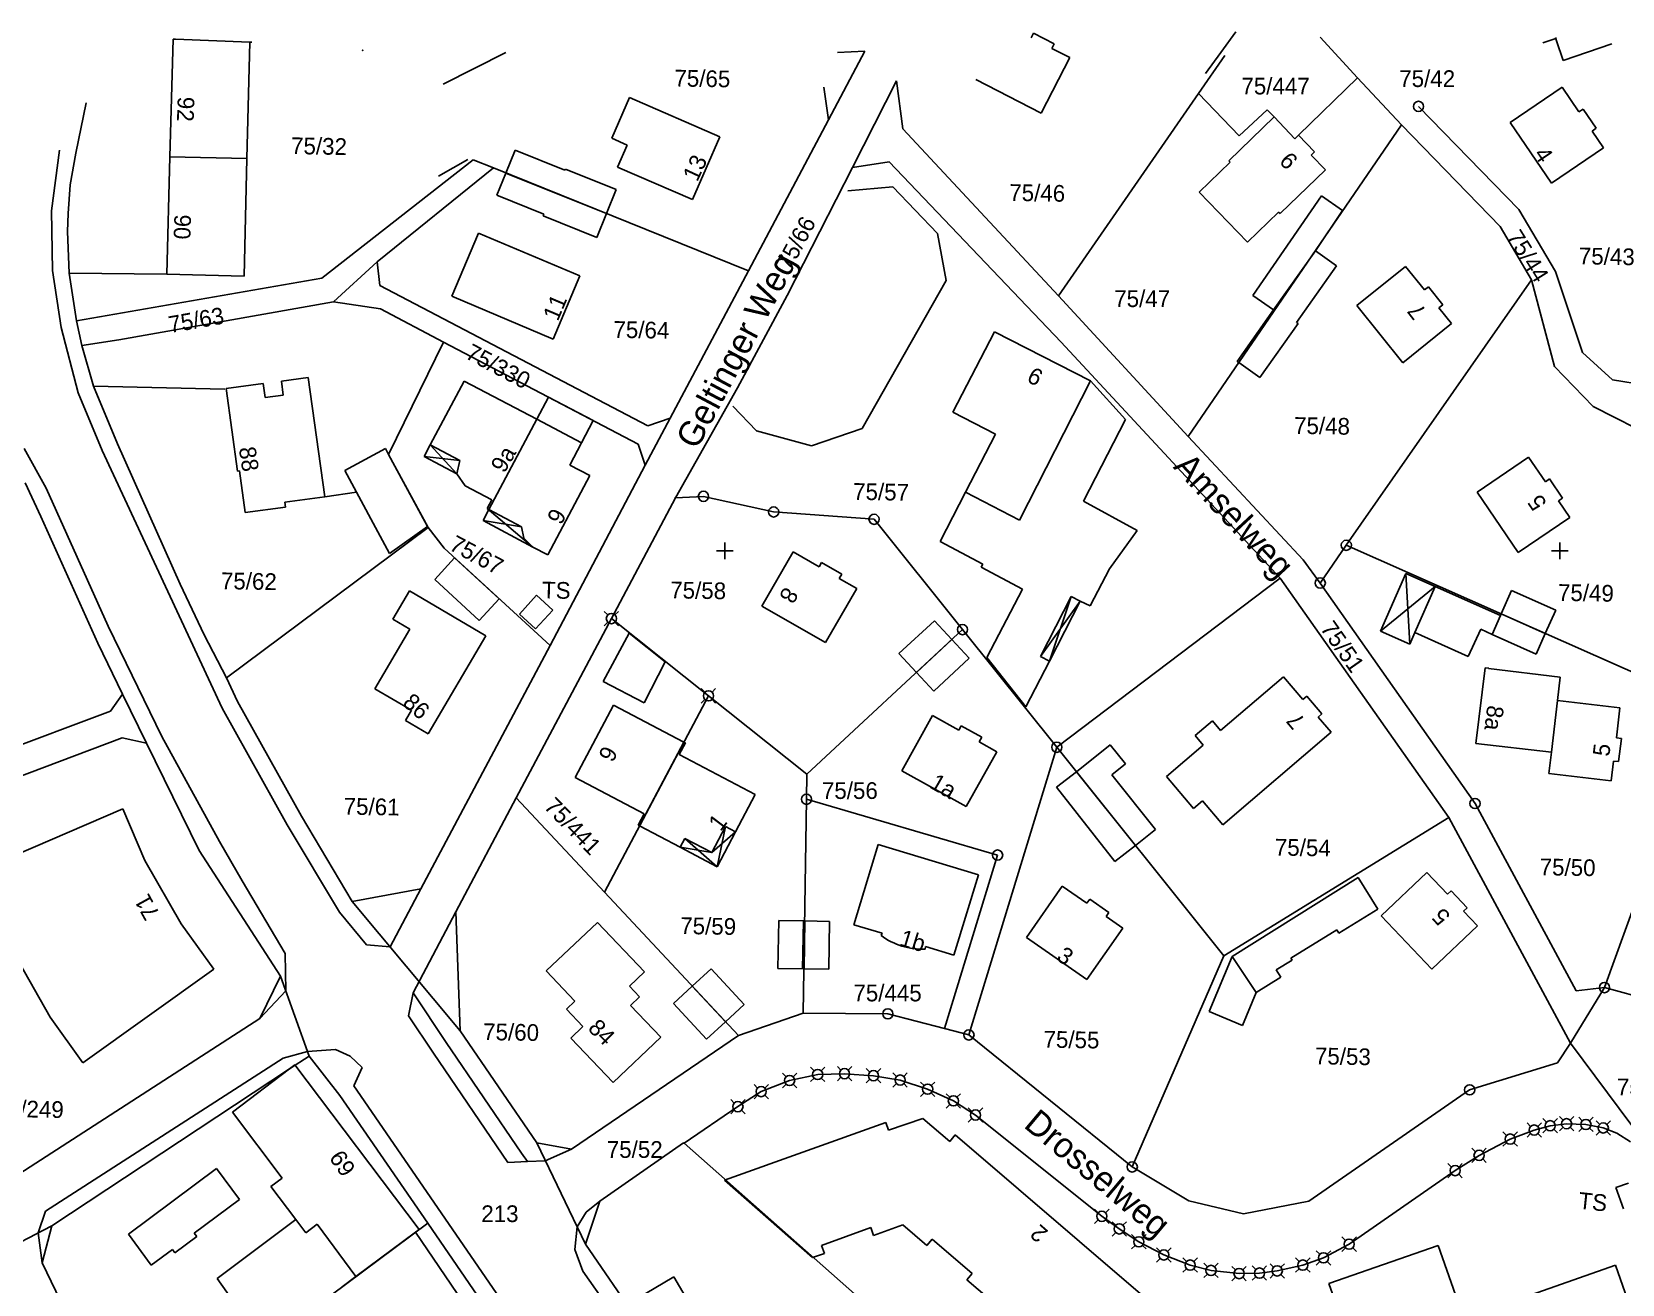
# Model space of a CAD drawing. Extents: x 4459903 to 4460398, y 5304124 to 5304562.
# Drawn here: x 4460017 to 4460207.5, y 5304412.2 to 5304562.2 of the extents above; entities that cross this region are included whole.
import ezdxf

# ---------------------------------------------------------------- set-up
doc = ezdxf.new("R2010")
doc.units = 0
doc.layers.get('0').update_dxf_attribs({"linetype": 'CONTINUOUS'})
for name, color, linetype in [('1', 7, 'CONTINUOUS'), ('10', 7, 'CONTINUOUS'), ('14', 7, 'CONTINUOUS'), ('15', 7, 'CONTINUOUS'), ('3', 7, 'CONTINUOUS'), ('4', 7, 'CONTINUOUS'), ('5', 7, 'CONTINUOUS'), ('6', 7, 'CONTINUOUS'), ('7', 7, 'CONTINUOUS')]:
    doc.layers.add(name, color=color, linetype=linetype)

# ---------------------------------------------------------------- blocks, each defined once
blk = doc.blocks.new('10')
at = {"color": 2}
blk.add_circle((0, 0), 0.61, dxfattribs=at)
blk = doc.blocks.new('30')
at = {"color": 2}
for p, q in [((-0.86267, 0.86267), (-0.431335, 0.431335)), ((0.431335, 0.431335), (0.86267, 0.86267)), ((-0.86267, -0.86267), (-0.431335, -0.431335)), ((0.431335, -0.431335), (0.86267, -0.86267))]:
    blk.add_line(p, q, dxfattribs=at)
blk.add_circle((0, 0), 0.61, dxfattribs=at)
blk = doc.blocks.new('400')
at = {"color": 7}
for p, q in [((-1, 0), (0, 0)), ((0, 0), (0, 1)), ((0, 0), (1, 0)), ((0, -1), (0, 0))]:
    blk.add_line(p, q, dxfattribs=at)

msp = doc.modelspace()

# ---------------------------------------------------------------- linework, layer by layer
at = {"layer": '1', "color": 2}
msp.add_point((4460094.09, 5304506.35), dxfattribs=at)
at = {"layer": '10', "color": 30}
for p, q in [((4460019.39, 5304540.73), (4460020.32, 5304547.98)), ((4460120.12, 5304543.57), (4460114.73, 5304543.11)), ((4460125.48, 5304537.99), (4460120.12, 5304543.57)), ((4460019.51, 5304533.58), (4460019.39, 5304540.73)), ((4460125.48, 5304537.99), (4460126.51, 5304532.38)), ((4460020.52, 5304526.74), (4460019.51, 5304533.58)), ((4460021.49, 5304533.23), (4460033.17, 5304533.12)), ((4460116.44, 5304514.66), (4460126.51, 5304532.38)), ((4460022.57, 5304518.91), (4460020.52, 5304526.74)), ((4460024.4, 5304519.7), (4460040.15, 5304519.36)), ((4460025.46, 5304512), (4460022.57, 5304518.91)), ((4460100.98, 5304517.31), (4460103.78, 5304514.38)), ((4460103.78, 5304514.38), (4460110.37, 5304512.56)), ((4460110.37, 5304512.56), (4460116.44, 5304514.66)), ((4460016.1, 5304512.26), (4460018.74, 5304507.48)), ((4460039.83, 5304481.17), (4460025.46, 5304512)), ((4460018.74, 5304507.48), (4460026.16, 5304490.97)), ((4460055.91, 5304507.01), (4460052.1, 5304506.48)), ((4460026.16, 5304490.97), (4460032.58, 5304477.75)), ((4460047.59, 5304467.18), (4460039.83, 5304481.17)), ((4460032.58, 5304477.75), (4460039.48, 5304465.18)), ((4460053.87, 5304456.73), (4460047.59, 5304467.18)), ((4460042.22, 5304460.47), (4460039.48, 5304465.18)), ((4460042.22, 5304460.47), (4460047.35, 5304451.78)), ((4460059.93, 5304452.58), (4460063.6, 5304459.5)), ((4460053.87, 5304456.73), (4460057.11, 5304452.83)), ((4460062.67, 5304447.07), (4460067.81, 5304456.77)), ((4460059.93, 5304452.58), (4460057.11, 5304452.83)), ((4460047.42, 5304447.3), (4460047.35, 5304451.78)), ((4460047.42, 5304447.3), (4460044.31, 5304444)), ((4460062.67, 5304447.07), (4460062.11, 5304444.3)), ((4460066.64, 5304441.11), (4460062.67, 5304447.07)), ((4460065.11, 5304439.83), (4460062.11, 5304444.3)), ((4460050.02, 5304440.05), (4460047.11, 5304439.25)), ((4460050.02, 5304440.05), (4460053.37, 5304440.27)), ((4460053.37, 5304440.27), (4460055.16, 5304439.47)), ((4460056.59, 5304438.13), (4460055.16, 5304439.47)), ((4460065.11, 5304439.83), (4460074.02, 5304426.73)), ((4460066.64, 5304441.11), (4460075.67, 5304427.86)), ((4460018.64, 5304420.92), (4460047.11, 5304439.25)), ((4460056.59, 5304438.13), (4460055.58, 5304435.91)), ((4460055.58, 5304435.91), (4460081.59, 5304398.15)), ((4460078.51, 5304426.96), (4460081.66, 5304428.34)), ((4460074.02, 5304426.73), (4460076.36, 5304426.85)), ((4460075.67, 5304427.86), (4460076.36, 5304426.85)), ((4460078.51, 5304426.96), (4460076.36, 5304426.85)), ((4460018.64, 5304420.92), (4460017.8, 5304418.34)), ((4460082.32, 5304419.03), (4460083.4, 5304420.8)), ((4460083.4, 5304420.8), (4460085.02, 5304422.1)), ((4460082.32, 5304419.03), (4460082.05, 5304416.31)), ((4460017.8, 5304418.34), (4460018.27, 5304414.73)), ((4460083.02, 5304413.75), (4460082.05, 5304416.31)), ((4460083.02, 5304413.75), (4460095.43, 5304395.94))]:
    msp.add_line(p, q, dxfattribs=at)
at = {"layer": '3', "color": 7}
for p, q in [((4460175.78, 5304556.65), (4460171.28, 5304561.49)), ((4460116.77, 5304559.82), (4460112.42, 5304551.62)), ((4460116.77, 5304559.82), (4460113.51, 5304559.67)), ((4460156.71, 5304554.77), (4460159.86, 5304559.33)), ((4460112.42, 5304551.62), (4460111.87, 5304555.53)), ((4460115.28, 5304545.88), (4460120.57, 5304556.26)), ((4460120.57, 5304556.26), (4460121.31, 5304550.55)), ((4460175.78, 5304556.65), (4460168.69, 5304549.76)), ((4460175.78, 5304556.65), (4460181.03, 5304551)), ((4460023.52, 5304553.64), (4460022.29, 5304547.63)), ((4460156.71, 5304554.77), (4460139.95, 5304530.55)), ((4460161.59, 5304549.71), (4460156.71, 5304554.77)), ((4460164.94, 5304552.79), (4460161.59, 5304549.71)), ((4460164.94, 5304552.79), (4460165.77, 5304551.95)), ((4460183.06, 5304553.22), (4460195.09, 5304540.87)), ((4460112.42, 5304551.62), (4460102.82, 5304533.53)), ((4460139.95, 5304530.55), (4460121.31, 5304550.55)), ((4460155.5, 5304513.69), (4460181.03, 5304551)), ((4460181.03, 5304551), (4460192.84, 5304538.82)), ((4460022.29, 5304547.63), (4460021.63, 5304543.83)), ((4460051.75, 5304532.64), (4460069.88, 5304546.8)), ((4460069.88, 5304546.8), (4460072.32, 5304545.84)), ((4460115.28, 5304545.88), (4460119.68, 5304546.56)), ((4460140.28, 5304524.98), (4460119.68, 5304546.56)), ((4460058.39, 5304534.6), (4460072.32, 5304545.84)), ((4460072.32, 5304545.84), (4460102.82, 5304533.53)), ((4460107.48, 5304530.59), (4460115.28, 5304545.88)), ((4460021.63, 5304543.83), (4460021.37, 5304540.38)), ((4460021.37, 5304540.38), (4460021.31, 5304538.23)), ((4460195.09, 5304540.87), (4460199.47, 5304533.44)), ((4460192.84, 5304538.82), (4460196.59, 5304532.46)), ((4460021.31, 5304538.23), (4460021.49, 5304533.23)), ((4460053.13, 5304529.81), (4460058.39, 5304534.6)), ((4460058.39, 5304534.6), (4460058.71, 5304531.75)), ((4460021.49, 5304533.23), (4460022.37, 5304527.55)), ((4460102.82, 5304533.53), (4460093.45, 5304515.87)), ((4460199.47, 5304533.44), (4460202.72, 5304523.76)), ((4460051.75, 5304532.64), (4460022.37, 5304527.55)), ((4460058.71, 5304531.75), (4460090.78, 5304514.95)), ((4460174.42, 5304500.66), (4460196.59, 5304532.46)), ((4460196.59, 5304532.46), (4460199.34, 5304522.06)), ((4460027.46, 5304525.27), (4460053.13, 5304529.81)), ((4460053.13, 5304529.81), (4460058.76, 5304528.96)), ((4460058.76, 5304528.96), (4460066.32, 5304525)), ((4460101.51, 5304519.53), (4460107.48, 5304530.59)), ((4460139.95, 5304530.55), (4460155.5, 5304513.69)), ((4460022.37, 5304527.55), (4460023.02, 5304524.57)), ((4460023.02, 5304524.57), (4460027.46, 5304525.27)), ((4460023.02, 5304524.57), (4460024.4, 5304519.7)), ((4460059.74, 5304511.53), (4460066.32, 5304525)), ((4460089.64, 5304512.77), (4460066.32, 5304525)), ((4460166.51, 5304496.72), (4460140.28, 5304524.98)), ((4460202.72, 5304523.76), (4460206.28, 5304520.46)), ((4460199.34, 5304522.06), (4460203.96, 5304517.26)), ((4460024.4, 5304519.7), (4460027.3, 5304512.8)), ((4460094.09, 5304506.35), (4460101.51, 5304519.53)), ((4460206.28, 5304520.46), (4460210.24, 5304519.82)), ((4460090.47, 5304510.25), (4460093.45, 5304515.87)), ((4460090.78, 5304514.95), (4460093.45, 5304515.87)), ((4460203.96, 5304517.26), (4460213.1, 5304512.63)), ((4460169.25, 5304498.92), (4460155.5, 5304513.69)), ((4460034.8, 5304496.02), (4460027.3, 5304512.8)), ((4460089.64, 5304512.77), (4460090.47, 5304510.25)), ((4460059.74, 5304511.53), (4460064.49, 5304502.78)), ((4460079.07, 5304488.65), (4460090.47, 5304510.25)), ((4460018.12, 5304504.11), (4460016.24, 5304508.13)), ((4460094.09, 5304506.35), (4460086.42, 5304491.88)), ((4460094.09, 5304506.35), (4460097.44, 5304506.52)), ((4460105.85, 5304504.65), (4460097.44, 5304506.52)), ((4460018.12, 5304504.11), (4460024.94, 5304488.92)), ((4460117.87, 5304503.77), (4460105.85, 5304504.65)), ((4460040.32, 5304484.8), (4460064.49, 5304502.78)), ((4460066.39, 5304500.32), (4460064.49, 5304502.78)), ((4460128.46, 5304490.56), (4460117.87, 5304503.77)), ((4460079.07, 5304488.65), (4460066.39, 5304500.32)), ((4460174.42, 5304500.66), (4460171.3, 5304496.14)), ((4460174.42, 5304500.66), (4460213.83, 5304483.17)), ((4460171.3, 5304496.14), (4460169.25, 5304498.92)), ((4460139.75, 5304476.47), (4460166.51, 5304496.72)), ((4460186.7, 5304468.05), (4460166.51, 5304496.72)), ((4460037.65, 5304489.94), (4460034.8, 5304496.02)), ((4460189.83, 5304469.74), (4460171.3, 5304496.14)), ((4460086.42, 5304491.88), (4460075.03, 5304470.4)), ((4460086.42, 5304491.88), (4460098.04, 5304482.63)), ((4460027.89, 5304482.84), (4460024.94, 5304488.92)), ((4460040.32, 5304484.8), (4460037.65, 5304489.94)), ((4460128.46, 5304490.56), (4460109.84, 5304473.24)), ((4460139.75, 5304476.47), (4460128.46, 5304490.56)), ((4460079.07, 5304488.65), (4460063.6, 5304459.5)), ((4460041.66, 5304481.96), (4460040.32, 5304484.8)), ((4460027.89, 5304482.84), (4460026.46, 5304480.8)), ((4460027.89, 5304482.84), (4460030.77, 5304476.95)), ((4460049.31, 5304468.21), (4460041.66, 5304481.96)), ((4460098.04, 5304482.63), (4460085.58, 5304459.11)), ((4460109.84, 5304473.24), (4460098.04, 5304482.63)), ((4460026.46, 5304480.8), (4459982.12, 5304464.13)), ((4459999.01, 5304466.75), (4460027.82, 5304477.59)), ((4460030.77, 5304476.95), (4460027.82, 5304477.59)), ((4460037.04, 5304464.12), (4460030.77, 5304476.95)), ((4460139.75, 5304476.47), (4460129.23, 5304442.02)), ((4460159.75, 5304451.51), (4460139.75, 5304476.47)), ((4460109.79, 5304470.24), (4460109.84, 5304473.24)), ((4460067.81, 5304456.77), (4460075.03, 5304470.4)), ((4460085.58, 5304459.11), (4460075.03, 5304470.4)), ((4460109.79, 5304470.24), (4460109.4, 5304444.62)), ((4460109.79, 5304470.24), (4460132.67, 5304463.56)), ((4460055.4, 5304458.01), (4460049.31, 5304468.21)), ((4460159.75, 5304451.51), (4460186.7, 5304468.05)), ((4460201.28, 5304441.02), (4460186.7, 5304468.05)), ((4460201.96, 5304447.29), (4460189.83, 5304469.74)), ((4460046.78, 5304449.07), (4460037.04, 5304464.12)), ((4460205.34, 5304447.69), (4460211.62, 5304464.97)), ((4460126.32, 5304442.78), (4460132.67, 5304463.56)), ((4460055.4, 5304458.01), (4460063.6, 5304459.5)), ((4460101.63, 5304441.94), (4460085.58, 5304459.11)), ((4460055.4, 5304458.01), (4460068.33, 5304442.52)), ((4460068.33, 5304442.52), (4460067.81, 5304456.77)), ((4460159.75, 5304451.51), (4460148.79, 5304426.21)), ((4460046.78, 5304449.07), (4460044.31, 5304444)), ((4460046.78, 5304449.07), (4460050.22, 5304439.48)), ((4460201.28, 5304441.02), (4460205.34, 5304447.69)), ((4460205.34, 5304447.69), (4460201.96, 5304447.29)), ((4460205.34, 5304447.69), (4460210.87, 5304446.18)), ((4460012.94, 5304423.74), (4460044.31, 5304444)), ((4460101.63, 5304441.94), (4460109.4, 5304444.62)), ((4460119.53, 5304444.55), (4460109.4, 5304444.62)), ((4460126.32, 5304442.78), (4460119.53, 5304444.55)), ((4460077.49, 5304429.1), (4460068.33, 5304442.52)), ((4460081.66, 5304428.34), (4460101.63, 5304441.94)), ((4460126.32, 5304442.78), (4460129.23, 5304442.02)), ((4460148.79, 5304426.21), (4460129.23, 5304442.02)), ((4460047.88, 5304437.95), (4460050.22, 5304439.48)), ((4460053.89, 5304434.76), (4460050.22, 5304439.48)), ((4460199.69, 5304438.66), (4460201.28, 5304441.02)), ((4460201.28, 5304441.02), (4460211.53, 5304427.28)), ((4460019.4, 5304419.17), (4460047.88, 5304437.95)), ((4460189.19, 5304435.44), (4460199.69, 5304438.66)), ((4460107.76, 5304436.56), (4460104.36, 5304435.23)), ((4460111.12, 5304437.29), (4460107.76, 5304436.56)), ((4460114.34, 5304437.38), (4460111.12, 5304437.29)), ((4460117.81, 5304437.14), (4460114.34, 5304437.38)), ((4460117.81, 5304437.14), (4460120.99, 5304436.62)), ((4460120.99, 5304436.62), (4460124.29, 5304435.52)), ((4460053.89, 5304434.76), (4460064.43, 5304419.48)), ((4460101.57, 5304433.43), (4460104.36, 5304435.23)), ((4460124.29, 5304435.52), (4460127.37, 5304434.12)), ((4460127.37, 5304434.12), (4460130.02, 5304432.43)), ((4460169.93, 5304422.13), (4460189.19, 5304435.44)), ((4460095.12, 5304429.04), (4460101.57, 5304433.43)), ((4460130.02, 5304432.43), (4460145.15, 5304420.3)), ((4460194.04, 5304429.55), (4460196.92, 5304430.63)), ((4460196.92, 5304430.63), (4460198.83, 5304431.15)), ((4460198.83, 5304431.15), (4460200.8, 5304431.39)), ((4460200.8, 5304431.39), (4460203.11, 5304431.3)), ((4460203.11, 5304431.3), (4460205.19, 5304430.88)), ((4460205.19, 5304430.88), (4460206.81, 5304430.25)), ((4460206.81, 5304430.25), (4460208.45, 5304429.2)), ((4460083.31, 5304416.96), (4460077.49, 5304429.1)), ((4460077.49, 5304429.1), (4460081.66, 5304428.34)), ((4460095.04, 5304429.11), (4460085.02, 5304422.1)), ((4460095.12, 5304429.04), (4460095.04, 5304429.11)), ((4460095.12, 5304429.04), (4460123.3, 5304404.17)), ((4460190.32, 5304427.6), (4460194.04, 5304429.55)), ((4460148.79, 5304426.21), (4460155.56, 5304422.15)), ((4460187.45, 5304425.77), (4460190.32, 5304427.6)), ((4460187.45, 5304425.77), (4460174.76, 5304416.96)), ((4460085.02, 5304422.1), (4460083.31, 5304416.96)), ((4460145.15, 5304420.3), (4460147.24, 5304418.79)), ((4460155.56, 5304422.15), (4460162.12, 5304420.58)), ((4460162.12, 5304420.58), (4460169.93, 5304422.13)), ((4460019.4, 5304419.17), (4460007.21, 5304412.83)), ((4460019.4, 5304419.17), (4460018.27, 5304414.73)), ((4460064.43, 5304419.48), (4460048.11, 5304407.33)), ((4460074.85, 5304404.29), (4460064.43, 5304419.48)), ((4460147.24, 5304418.79), (4460149.58, 5304417.25)), ((4460093.28, 5304402.47), (4460083.31, 5304416.96)), ((4460149.58, 5304417.25), (4460152.57, 5304415.67)), ((4460171.69, 5304415.32), (4460174.76, 5304416.96)), ((4460018.27, 5304414.73), (4460028.07, 5304394.52)), ((4460152.57, 5304415.67), (4460155.72, 5304414.46)), ((4460169.21, 5304414.46), (4460171.69, 5304415.32)), ((4460155.72, 5304414.46), (4460158.22, 5304413.82)), ((4460158.22, 5304413.82), (4460161.58, 5304413.44)), ((4460161.58, 5304413.44), (4460164.02, 5304413.5)), ((4460164.02, 5304413.5), (4460166.15, 5304413.76)), ((4460166.15, 5304413.76), (4460169.21, 5304414.46))]:
    msp.add_line(p, q, dxfattribs=at)
at = {"layer": '5', "color": 1}
for p, q in [((4460033.55, 5304547.19), (4460033.96, 5304561.27)), ((4460033.96, 5304561.27), (4460034.21, 5304561.26)), ((4460034.21, 5304561.26), (4460043.11, 5304560.92)), ((4460136.69, 5304561.44), (4460136.97, 5304561.97)), ((4460136.97, 5304561.97), (4460139.45, 5304560.69)), ((4460161.19, 5304562.15), (4460159.39, 5304559.68)), ((4460199.5, 5304561.34), (4460197.95, 5304560.81)), ((4460199.5, 5304561.34), (4460199.46, 5304561.45)), ((4460199.6, 5304561.06), (4460199.5, 5304561.34)), ((4460043.11, 5304560.92), (4460042.77, 5304546.97)), ((4460043.36, 5304560.91), (4460043.11, 5304560.92)), ((4460073.79, 5304559.68), (4460066.26, 5304555.88)), ((4460139.45, 5304560.69), (4460139.17, 5304560.16)), ((4460139.17, 5304560.16), (4460141.31, 5304559.06)), ((4460159.39, 5304559.68), (4460157.56, 5304557.16)), ((4460200.39, 5304558.72), (4460199.6, 5304561.06)), ((4460206.23, 5304560.7), (4460200.39, 5304558.72)), ((4460141.31, 5304559.06), (4460137.87, 5304552.41)), ((4460137.87, 5304552.41), (4460130.05, 5304556.44)), ((4460194.04, 5304551.29), (4460200.25, 5304555.53)), ((4460200.25, 5304555.53), (4460202.28, 5304552.56)), ((4460086.46, 5304549.4), (4460088.6, 5304554.29)), ((4460088.6, 5304554.29), (4460099.41, 5304549.56)), ((4460160.34, 5304546.71), (4460165.77, 5304551.95)), ((4460165.77, 5304551.95), (4460168.26, 5304549.35)), ((4460202.28, 5304552.56), (4460202.78, 5304552.89)), ((4460202.78, 5304552.89), (4460204.34, 5304550.6)), ((4460199.01, 5304544.02), (4460194.04, 5304551.29)), ((4460204.34, 5304550.6), (4460203.85, 5304550.27)), ((4460203.85, 5304550.27), (4460205.23, 5304548.24)), ((4460073.8, 5304545.24), (4460074.91, 5304547.98)), ((4460074.91, 5304547.98), (4460080.85, 5304545.57)), ((4460088.3, 5304548.59), (4460086.46, 5304549.4)), ((4460087.14, 5304545.94), (4460088.3, 5304548.59)), ((4460099.41, 5304549.56), (4460096.14, 5304542.08)), ((4460168.26, 5304549.35), (4460168.69, 5304549.76)), ((4460168.69, 5304549.76), (4460170.63, 5304547.78)), ((4460205.23, 5304548.24), (4460199.01, 5304544.02)), ((4460033.17, 5304533.12), (4460033.55, 5304547.19)), ((4460033.55, 5304547.19), (4460042.77, 5304546.97)), ((4460042.77, 5304546.97), (4460042.43, 5304532.9)), ((4460069.24, 5304546.86), (4460065.7, 5304544.88)), ((4460156.8, 5304542.95), (4460160.51, 5304546.53)), ((4460160.51, 5304546.53), (4460160.34, 5304546.71)), ((4460170.63, 5304547.78), (4460170.2, 5304547.36)), ((4460170.2, 5304547.36), (4460171.91, 5304545.62)), ((4460072.72, 5304542.59), (4460073.8, 5304545.24)), ((4460085.84, 5304540.38), (4460073.8, 5304545.24)), ((4460080.85, 5304545.57), (4460080.91, 5304545.71)), ((4460080.91, 5304545.71), (4460087, 5304543.25)), ((4460096.14, 5304542.08), (4460087.14, 5304545.94)), ((4460171.91, 5304545.62), (4460166.49, 5304540.39)), ((4460078.34, 5304540.3), (4460072.72, 5304542.59)), ((4460087, 5304543.25), (4460085.84, 5304540.38)), ((4460162.58, 5304536.95), (4460156.8, 5304542.95)), ((4460163.22, 5304530.57), (4460171.44, 5304542.49)), ((4460171.44, 5304542.49), (4460173.95, 5304540.76)), ((4460078.27, 5304540.13), (4460078.34, 5304540.3)), ((4460085.84, 5304540.38), (4460084.67, 5304537.52)), ((4460166.32, 5304540.56), (4460162.58, 5304536.95)), ((4460166.49, 5304540.39), (4460166.32, 5304540.56)), ((4460173.95, 5304540.76), (4460170.72, 5304535.93)), ((4460084.67, 5304537.52), (4460078.27, 5304540.13)), ((4460067.33, 5304530.49), (4460070.52, 5304538.04)), ((4460070.52, 5304538.04), (4460082.65, 5304532.91)), ((4460165.72, 5304528.84), (4460170.72, 5304535.93)), ((4460170.72, 5304535.93), (4460173.26, 5304534.14)), ((4460042.43, 5304532.9), (4460033.17, 5304533.12)), ((4460082.65, 5304532.91), (4460079.46, 5304525.36)), ((4460173.26, 5304534.14), (4460168.45, 5304527.34)), ((4460175.67, 5304529.36), (4460181.52, 5304534.06)), ((4460181.52, 5304534.06), (4460183.79, 5304531.24)), ((4460183.79, 5304531.24), (4460184.26, 5304531.61)), ((4460184.26, 5304531.61), (4460185.98, 5304529.47)), ((4460079.46, 5304525.36), (4460067.33, 5304530.49)), ((4460161.35, 5304522.67), (4460165.72, 5304528.84)), ((4460165.72, 5304528.84), (4460163.22, 5304530.57)), ((4460181.18, 5304522.51), (4460175.67, 5304529.36)), ((4460185.98, 5304529.47), (4460185.51, 5304529.1)), ((4460185.51, 5304529.1), (4460187.03, 5304527.21)), ((4460168.66, 5304527.2), (4460164.08, 5304520.74)), ((4460168.45, 5304527.34), (4460168.66, 5304527.2)), ((4460187.03, 5304527.21), (4460181.18, 5304522.51)), ((4460127.31, 5304516.59), (4460132.28, 5304526.24)), ((4460132.28, 5304526.24), (4460143.8, 5304520.37)), ((4460161.45, 5304522.6), (4460161.35, 5304522.67)), ((4460161.55, 5304522.53), (4460161.45, 5304522.6)), ((4460164.08, 5304520.74), (4460161.55, 5304522.53)), ((4460040.3, 5304519.42), (4460044.74, 5304520.02)), ((4460041.64, 5304509.54), (4460040.3, 5304519.42)), ((4460044.74, 5304520.02), (4460044.96, 5304518.34)), ((4460046.91, 5304520.31), (4460050.11, 5304520.75)), ((4460047.13, 5304518.64), (4460046.91, 5304520.31)), ((4460050.11, 5304520.75), (4460052.1, 5304506.48)), ((4460064.73, 5304512.69), (4460068.78, 5304520.31)), ((4460068.78, 5304520.31), (4460077.51, 5304515.76)), ((4460143.8, 5304520.37), (4460135.3, 5304503.68)), ((4460143.8, 5304520.37), (4460147.98, 5304515.71)), ((4460044.96, 5304518.34), (4460047.13, 5304518.64)), ((4460077.51, 5304515.76), (4460078.9, 5304518.4)), ((4460078.9, 5304518.4), (4460084.24, 5304515.6)), ((4460077.51, 5304515.76), (4460071.75, 5304504.93)), ((4460077.51, 5304515.76), (4460082.83, 5304512.93)), ((4460084.24, 5304515.6), (4460082.83, 5304512.93)), ((4460132.41, 5304513.96), (4460127.31, 5304516.59)), ((4460147.98, 5304515.71), (4460142.95, 5304505.96)), ((4460128.83, 5304507.02), (4460132.41, 5304513.96)), ((4460054.51, 5304509.63), (4460059.36, 5304512.23)), ((4460059.36, 5304512.23), (4460059.74, 5304511.53)), ((4460068.26, 5304510.81), (4460064.73, 5304512.69)), ((4460082.83, 5304512.93), (4460081.43, 5304510.27)), ((4460059.74, 5304511.53), (4460064.42, 5304502.91)), ((4460067.92, 5304509.2), (4460068.26, 5304510.81)), ((4460081.43, 5304510.27), (4460083.82, 5304509.01)), ((4460190.08, 5304507.02), (4460196.24, 5304511.22)), ((4460196.24, 5304511.22), (4460198.26, 5304508.26)), ((4460041.88, 5304509.57), (4460041.64, 5304509.54)), ((4460042.56, 5304504.57), (4460041.88, 5304509.57)), ((4460059.85, 5304499.66), (4460054.51, 5304509.63)), ((4460068.92, 5304507.79), (4460067.92, 5304509.2)), ((4460083.82, 5304509.01), (4460078.79, 5304499.51)), ((4460198.26, 5304508.26), (4460198.76, 5304508.6)), ((4460198.76, 5304508.6), (4460200.32, 5304506.32)), ((4460052.1, 5304506.48), (4460047.32, 5304505.83)), ((4460072.09, 5304506.1), (4460068.92, 5304507.79)), ((4460071.53, 5304505.05), (4460072.09, 5304506.1)), ((4460125.79, 5304501.13), (4460128.83, 5304507.02)), ((4460135.3, 5304503.68), (4460128.83, 5304507.02)), ((4460195.01, 5304499.78), (4460190.08, 5304507.02)), ((4460200.32, 5304506.32), (4460199.83, 5304505.98)), ((4460047.4, 5304505.23), (4460042.56, 5304504.57)), ((4460047.32, 5304505.83), (4460047.4, 5304505.23)), ((4460071.75, 5304504.93), (4460071.53, 5304505.05)), ((4460075.67, 5304502.86), (4460071.75, 5304504.93)), ((4460142.95, 5304505.96), (4460149.37, 5304502.43)), ((4460199.83, 5304505.98), (4460201.19, 5304503.99)), ((4460064.42, 5304502.91), (4460059.85, 5304499.66)), ((4460075.92, 5304501.52), (4460075.67, 5304502.86)), ((4460149.37, 5304502.43), (4460146.07, 5304497.83)), ((4460201.19, 5304503.99), (4460195.01, 5304499.78)), ((4460077.02, 5304500.45), (4460075.92, 5304501.52)), ((4460078.79, 5304499.51), (4460077.02, 5304500.45)), ((4460130.9, 5304498.4), (4460125.79, 5304501.13)), ((4460065.26, 5304496.57), (4460067.65, 5304499.16)), ((4460067.65, 5304499.16), (4460072.98, 5304494.25)), ((4460104.45, 5304493.38), (4460108.18, 5304499.87)), ((4460108.18, 5304499.87), (4460111.29, 5304498.08)), ((4460111.29, 5304498.08), (4460111.59, 5304498.6)), ((4460111.59, 5304498.6), (4460114.01, 5304497.21)), ((4460130.7, 5304498.04), (4460130.9, 5304498.4)), ((4460070.58, 5304491.65), (4460065.26, 5304496.57)), ((4460114.01, 5304497.21), (4460113.71, 5304496.69)), ((4460113.71, 5304496.69), (4460115.79, 5304495.49)), ((4460135.63, 5304495.41), (4460130.7, 5304498.04)), ((4460146.07, 5304497.83), (4460143.76, 5304493.39)), ((4460178.51, 5304490.37), (4460181.56, 5304497.27)), ((4460181.56, 5304497.27), (4460185.06, 5304495.72)), ((4460060.25, 5304491.8), (4460062.24, 5304495.19)), ((4460062.24, 5304495.19), (4460071.4, 5304489.82)), ((4460075.4, 5304492.42), (4460077.47, 5304494.67)), ((4460077.47, 5304494.67), (4460079.41, 5304492.89)), ((4460115.79, 5304495.49), (4460112.06, 5304489)), ((4460131.39, 5304487.23), (4460135.63, 5304495.41)), ((4460182.62, 5304490.2), (4460185.06, 5304495.72)), ((4460185.06, 5304495.72), (4460192.89, 5304492.26)), ((4460192.97, 5304492.43), (4460194.22, 5304495.25)), ((4460194.22, 5304495.25), (4460199.5, 5304492.9)), ((4460072.98, 5304494.25), (4460070.58, 5304491.65)), ((4460079.41, 5304492.89), (4460077.34, 5304490.64)), ((4460112.06, 5304489), (4460104.45, 5304493.38)), ((4460141.49, 5304494.52), (4460137.82, 5304487.35)), ((4460142.55, 5304493.97), (4460141.49, 5304494.52)), ((4460143.76, 5304493.39), (4460142.55, 5304493.97)), ((4460199.5, 5304492.9), (4460198.25, 5304490.08)), ((4460062.29, 5304490.6), (4460060.25, 5304491.8)), ((4460077.34, 5304490.64), (4460075.4, 5304492.42)), ((4460120.84, 5304487.68), (4460125.1, 5304491.63)), ((4460125.1, 5304491.63), (4460127.19, 5304489.38)), ((4460191.88, 5304489.98), (4460192.89, 5304492.26)), ((4460192.89, 5304492.26), (4460192.97, 5304492.43)), ((4460192.97, 5304492.43), (4460198.25, 5304490.08)), ((4460058.11, 5304483.47), (4460062.29, 5304490.6)), ((4460071.4, 5304489.82), (4460064.5, 5304478.08)), ((4460085.45, 5304484.36), (4460088.55, 5304490.15)), ((4460088.55, 5304490.15), (4460092.87, 5304486.69)), ((4460127.19, 5304489.38), (4460122.94, 5304485.42)), ((4460127.19, 5304489.38), (4460129.28, 5304487.13)), ((4460182.01, 5304488.82), (4460178.51, 5304490.37)), ((4460182.62, 5304490.2), (4460182.01, 5304488.82)), ((4460189.03, 5304487.32), (4460182.62, 5304490.2)), ((4460190.52, 5304490.6), (4460189.03, 5304487.32)), ((4460191.88, 5304489.98), (4460190.52, 5304490.6)), ((4460197.17, 5304487.63), (4460191.88, 5304489.98)), ((4460198.25, 5304490.08), (4460197.17, 5304487.63)), ((4460122.94, 5304485.42), (4460120.84, 5304487.68)), ((4460129.28, 5304487.13), (4460125.03, 5304483.17)), ((4460136.06, 5304481.31), (4460131.39, 5304487.23)), ((4460137.82, 5304487.35), (4460138.88, 5304486.8)), ((4460092.87, 5304486.69), (4460090.35, 5304481.78)), ((4460125.03, 5304483.17), (4460122.94, 5304485.42)), ((4460138.88, 5304486.8), (4460136.06, 5304481.31)), ((4460189.94, 5304476.92), (4460191.03, 5304485.99)), ((4460191.03, 5304485.99), (4460191.47, 5304485.94)), ((4460191.47, 5304485.94), (4460191.46, 5304485.9)), ((4460191.46, 5304485.9), (4460200.04, 5304484.86)), ((4460062.47, 5304480.92), (4460058.11, 5304483.47)), ((4460090.35, 5304481.78), (4460085.45, 5304484.36)), ((4460159.35, 5304478.48), (4460166.88, 5304484.92)), ((4460166.88, 5304484.92), (4460169.22, 5304482.2)), ((4460200.04, 5304484.86), (4460199.7, 5304482.07)), ((4460082.09, 5304472.85), (4460086.68, 5304481.53)), ((4460086.68, 5304481.53), (4460095.1, 5304477.09)), ((4460169.22, 5304482.2), (4460169.68, 5304482.59)), ((4460169.68, 5304482.59), (4460171.5, 5304480.47)), ((4460198.98, 5304475.9), (4460199.7, 5304482.07)), ((4460199.7, 5304482.07), (4460207.19, 5304481.18)), ((4460061.75, 5304479.69), (4460062.47, 5304480.92)), ((4460064.5, 5304478.08), (4460061.75, 5304479.69)), ((4460121.18, 5304473.66), (4460124.89, 5304480.28)), ((4460124.89, 5304480.28), (4460128.03, 5304478.51)), ((4460156.32, 5304477.86), (4460158.38, 5304479.62)), ((4460158.38, 5304479.62), (4460159.35, 5304478.48)), ((4460171.5, 5304480.47), (4460171.04, 5304480.08)), ((4460171.04, 5304480.08), (4460172.61, 5304478.26)), ((4460207.19, 5304481.18), (4460206.76, 5304477.6)), ((4460128.03, 5304478.51), (4460128.32, 5304479.03)), ((4460128.32, 5304479.03), (4460130.76, 5304477.66)), ((4460130.76, 5304477.66), (4460130.46, 5304477.13)), ((4460157.29, 5304476.72), (4460156.32, 5304477.86)), ((4460172.61, 5304478.26), (4460159.64, 5304467.18)), ((4460206.76, 5304477.6), (4460207.36, 5304477.53)), ((4460207.36, 5304477.53), (4460207.02, 5304474.75)), ((4460089.8, 5304467.07), (4460095.1, 5304477.09)), ((4460095.28, 5304477), (4460094.55, 5304475.62)), ((4460094.55, 5304475.62), (4460103.64, 5304470.81)), ((4460095.1, 5304477.09), (4460095.28, 5304477)), ((4460132.58, 5304475.94), (4460128.9, 5304469.38)), ((4460130.46, 5304477.13), (4460132.58, 5304475.94)), ((4460142.1, 5304473.54), (4460146.13, 5304476.77)), ((4460146.13, 5304476.77), (4460147.98, 5304474.47)), ((4460152.89, 5304472.96), (4460157.29, 5304476.72)), ((4460198.98, 5304475.9), (4460189.94, 5304476.92)), ((4460198.68, 5304473.34), (4460198.98, 5304475.9)), ((4460128.9, 5304469.38), (4460121.18, 5304473.66)), ((4460147.98, 5304474.47), (4460146.34, 5304473.16)), ((4460206.43, 5304474.82), (4460206.15, 5304472.45)), ((4460207.02, 5304474.75), (4460206.43, 5304474.82)), ((4460090.33, 5304468.5), (4460082.09, 5304472.85)), ((4460139.73, 5304471.68), (4460142.1, 5304473.54)), ((4460149.17, 5304464.71), (4460142.1, 5304473.54)), ((4460146.34, 5304473.16), (4460151.56, 5304466.63)), ((4460156.14, 5304469.15), (4460152.89, 5304472.96)), ((4460206.15, 5304472.45), (4460198.68, 5304473.34)), ((4460103.64, 5304470.81), (4460101.29, 5304466.36)), ((4460146.71, 5304462.78), (4460139.73, 5304471.68)), ((4460157.19, 5304470.05), (4460156.14, 5304469.15)), ((4460159.64, 5304467.18), (4460157.19, 5304470.05)), ((4460010.19, 5304461.44), (4460027.9, 5304469.09)), ((4460027.9, 5304469.09), (4460030.56, 5304462.9)), ((4460089.62, 5304467.16), (4460090.33, 5304468.5)), ((4460089.8, 5304467.07), (4460089.62, 5304467.16)), ((4460094.67, 5304464.5), (4460089.8, 5304467.07)), ((4460100.1, 5304466.99), (4460098.45, 5304463.86)), ((4460101.29, 5304466.36), (4460100.1, 5304466.99)), ((4460151.56, 5304466.63), (4460149.17, 5304464.71)), ((4460095.23, 5304465.56), (4460094.67, 5304464.5)), ((4460098.45, 5304463.86), (4460095.23, 5304465.56)), ((4460115.45, 5304455.22), (4460118.35, 5304464.83)), ((4460118.35, 5304464.83), (4460130.36, 5304461.18)), ((4460149.17, 5304464.71), (4460146.71, 5304462.78)), ((4460030.56, 5304462.9), (4460034.91, 5304455.33)), ((4460130.36, 5304461.18), (4460127.44, 5304451.58)), ((4460160.75, 5304451.4), (4460175.86, 5304460.86)), ((4460175.86, 5304460.86), (4460178.2, 5304457.08)), ((4460178.59, 5304456.28), (4460184.05, 5304461.48)), ((4460184.05, 5304461.48), (4460186.53, 5304458.87)), ((4460136.11, 5304453.67), (4460140.41, 5304459.85)), ((4460140.41, 5304459.85), (4460143.37, 5304457.79)), ((4460186.53, 5304458.87), (4460186.97, 5304459.28)), ((4460186.97, 5304459.28), (4460188.9, 5304457.26)), ((4460143.37, 5304457.79), (4460143.72, 5304458.29)), ((4460143.72, 5304458.29), (4460146, 5304456.7)), ((4460146, 5304456.7), (4460145.66, 5304456.21)), ((4460178.2, 5304457.08), (4460173.54, 5304454.2)), ((4460188.9, 5304457.26), (4460188.46, 5304456.84)), ((4460188.46, 5304456.84), (4460190.14, 5304455.08)), ((4460019.21, 5304444.16), (4460012.87, 5304455.28)), ((4460034.91, 5304455.33), (4460038.83, 5304449.9)), ((4460078.6, 5304449.69), (4460084.75, 5304455.49)), ((4460084.75, 5304455.49), (4460090.4, 5304449.58)), ((4460106.36, 5304449.97), (4460106.46, 5304455.74)), ((4460106.46, 5304455.74), (4460109.41, 5304455.69)), ((4460109.41, 5304455.69), (4460109.32, 5304449.94)), ((4460109.52, 5304449.94), (4460109.57, 5304455.7)), ((4460109.57, 5304455.7), (4460112.52, 5304455.62)), ((4460112.52, 5304455.62), (4460112.46, 5304449.89)), ((4460118.83, 5304454.19), (4460115.45, 5304455.22)), ((4460147.66, 5304454.82), (4460143.36, 5304448.64)), ((4460145.66, 5304456.21), (4460147.66, 5304454.82)), ((4460173.29, 5304454.61), (4460167.78, 5304451.21)), ((4460173.54, 5304454.2), (4460173.29, 5304454.61)), ((4460184.68, 5304449.88), (4460178.59, 5304456.28)), ((4460190.14, 5304455.08), (4460184.68, 5304449.88)), ((4460118.72, 5304453.92), (4460118.83, 5304454.19)), ((4460143.36, 5304448.64), (4460136.11, 5304453.67)), ((4460124.05, 5304452.61), (4460123.98, 5304452.31)), ((4460127.44, 5304451.58), (4460124.05, 5304452.61)), ((4460158.01, 5304444.83), (4460160.75, 5304451.4)), ((4460163.63, 5304447.1), (4460160.75, 5304451.4)), ((4460167.92, 5304450.99), (4460166.04, 5304449.83)), ((4460167.78, 5304451.21), (4460167.92, 5304450.99)), ((4460038.83, 5304449.9), (4460023.12, 5304438.68)), ((4460082.06, 5304446.07), (4460078.6, 5304449.69)), ((4460090.4, 5304449.58), (4460088.59, 5304447.85)), ((4460096.1, 5304447.86), (4460098.37, 5304449.95)), ((4460098.37, 5304449.95), (4460102.33, 5304445.65)), ((4460109.32, 5304449.94), (4460106.36, 5304449.97)), ((4460112.46, 5304449.89), (4460109.52, 5304449.94)), ((4460166.59, 5304448.93), (4460163.63, 5304447.1)), ((4460166.04, 5304449.83), (4460166.59, 5304448.93)), ((4460088.59, 5304447.85), (4460089.79, 5304446.59)), ((4460093.86, 5304445.79), (4460096.1, 5304447.86)), ((4460100.09, 5304443.59), (4460096.1, 5304447.86)), ((4460163.63, 5304447.1), (4460161.99, 5304443.17)), ((4460081.05, 5304445.1), (4460082.06, 5304446.07)), ((4460083.02, 5304443.04), (4460081.05, 5304445.1)), ((4460089.79, 5304446.59), (4460088.71, 5304445.56)), ((4460088.71, 5304445.56), (4460092.34, 5304441.77)), ((4460097.82, 5304441.5), (4460093.86, 5304445.79)), ((4460102.33, 5304445.65), (4460100.09, 5304443.59)), ((4460023.12, 5304438.68), (4460019.21, 5304444.16)), ((4460100.09, 5304443.59), (4460097.82, 5304441.5)), ((4460161.99, 5304443.17), (4460158.01, 5304444.83)), ((4460081.55, 5304441.64), (4460083.02, 5304443.04)), ((4460086.64, 5304436.32), (4460081.55, 5304441.64)), ((4460092.34, 5304441.77), (4460086.64, 5304436.32)), ((4460041.04, 5304432.79), (4460047.88, 5304437.95)), ((4460047.88, 5304437.95), (4460048.53, 5304438.44)), ((4460048.53, 5304438.44), (4460063.42, 5304418.73)), ((4460047.01, 5304424.88), (4460041.04, 5304432.79)), ((4460119.6, 5304430.63), (4460123.7, 5304432.02)), ((4460123.7, 5304432.02), (4460126.93, 5304429.27)), ((4460099.97, 5304424.63), (4460119.29, 5304431.55)), ((4460119.29, 5304431.55), (4460119.6, 5304430.63)), ((4460126.93, 5304429.27), (4460127.59, 5304430.04)), ((4460127.59, 5304430.04), (4460150.07, 5304410.79)), ((4460028.58, 5304418.15), (4460039.13, 5304426.02)), ((4460039.13, 5304426.02), (4460041.88, 5304422.31)), ((4460045.66, 5304423.86), (4460047.01, 5304424.88)), ((4460110.52, 5304415.35), (4460099.97, 5304424.63)), ((4460206.7, 5304423.74), (4460208.22, 5304424.27)), ((4460041.88, 5304422.31), (4460036.47, 5304418.29)), ((4460048.65, 5304419.9), (4460045.66, 5304423.86)), ((4460207.6, 5304421.21), (4460206.7, 5304423.74)), ((4460039.2, 5304412.84), (4460048.65, 5304419.9)), ((4460048.65, 5304419.9), (4460049.82, 5304418.33)), ((4460049.82, 5304418.33), (4460051.17, 5304419.34)), ((4460051.17, 5304419.34), (4460055.83, 5304413.08)), ((4460062.98, 5304418.4), (4460055.83, 5304413.08)), ((4460063.42, 5304418.73), (4460062.98, 5304418.4)), ((4460062.98, 5304418.4), (4460073.26, 5304403.24)), ((4460117.47, 5304418.95), (4460111.57, 5304416.81)), ((4460117.82, 5304417.99), (4460117.47, 5304418.95)), ((4460121.31, 5304419.26), (4460117.82, 5304417.99)), ((4460124.18, 5304416.81), (4460121.31, 5304419.26)), ((4460031.33, 5304414.45), (4460028.58, 5304418.15)), ((4460036.78, 5304417.88), (4460034.16, 5304415.93)), ((4460036.47, 5304418.29), (4460036.78, 5304417.88)), ((4460111.57, 5304416.81), (4460111.92, 5304415.85)), ((4460124.83, 5304417.57), (4460124.18, 5304416.81)), ((4460129.63, 5304413.47), (4460124.83, 5304417.57)), ((4460172.32, 5304412.24), (4460185.4, 5304416.82)), ((4460185.4, 5304416.82), (4460189.48, 5304405.27)), ((4460033.86, 5304416.33), (4460031.33, 5304414.45)), ((4460034.16, 5304415.93), (4460033.86, 5304416.33)), ((4460111.92, 5304415.85), (4460110.52, 5304415.35)), ((4460044.46, 5304405.51), (4460039.2, 5304412.84)), ((4460055.83, 5304413.08), (4460054.19, 5304411.86)), ((4460090.47, 5304411.02), (4460093.91, 5304413.04)), ((4460093.91, 5304413.04), (4460102.02, 5304399.27)), ((4460128.97, 5304412.7), (4460129.63, 5304413.47)), ((4460134.39, 5304408.05), (4460128.97, 5304412.7)), ((4460195.08, 5304410.39), (4460206.64, 5304414.44)), ((4460206.64, 5304414.44), (4460211.23, 5304401.35)), ((4460173.15, 5304409.88), (4460172.32, 5304412.24))]:
    msp.add_line(p, q, dxfattribs=at)
for start, end in [(233.3623, 252.9567), (252.9965, 272.6007)]:
    msp.add_arc((4460123.61, 5304460.5), 8.2, start, end, dxfattribs=at)
msp.add_point((4460056.62, 5304559.95), dxfattribs=at)
at = {"layer": '6', "color": 1}
for p, q in [((4460063.99, 5304511.29), (4460064.73, 5304512.69)), ((4460067.92, 5304509.2), (4460064.73, 5304512.69)), ((4460063.99, 5304511.29), (4460067.92, 5304509.2)), ((4460063.99, 5304511.29), (4460068.26, 5304510.81)), ((4460071.05, 5304503.61), (4460071.75, 5304504.93)), ((4460071.53, 5304505.05), (4460077.02, 5304500.45)), ((4460071.05, 5304503.61), (4460077.02, 5304500.45)), ((4460071.05, 5304503.61), (4460075.67, 5304502.86)), ((4460182.01, 5304488.82), (4460181.56, 5304497.27)), ((4460185.06, 5304495.72), (4460178.51, 5304490.37)), ((4460137.82, 5304487.35), (4460142.55, 5304493.97)), ((4460141.49, 5304494.52), (4460138.88, 5304486.8)), ((4460142.55, 5304493.97), (4460138.88, 5304486.8)), ((4460098.45, 5304463.86), (4460101.29, 5304466.36)), ((4460099.08, 5304462.17), (4460100.1, 5304466.99)), ((4460099.08, 5304462.17), (4460101.29, 5304466.36)), ((4460099.08, 5304462.17), (4460094.67, 5304464.5)), ((4460098.45, 5304463.86), (4460094.67, 5304464.5)), ((4460095.23, 5304465.56), (4460099.08, 5304462.17))]:
    msp.add_line(p, q, dxfattribs=at)

# ---------------------------------------------------------------- block references
at = {"layer": '1'}
for name, p in [('10', (4460183.06, 5304553.22)), ('10', (4460097.44, 5304506.52)), ('10', (4460105.85, 5304504.65)), ('10', (4460117.87, 5304503.77)), ('10', (4460174.42, 5304500.66)), ('10', (4460171.3, 5304496.14)), ('30', (4460086.42, 5304491.88)), ('10', (4460128.46, 5304490.56)), ('30', (4460098.04, 5304482.63)), ('10', (4460139.75, 5304476.47)), ('10', (4460109.79, 5304470.24)), ('10', (4460189.83, 5304469.74)), ('10', (4460132.67, 5304463.56)), ('10', (4460205.34, 5304447.69)), ('10', (4460119.53, 5304444.55)), ('10', (4460129.23, 5304442.02)), ('30', (4460111.12, 5304437.29)), ('30', (4460114.34, 5304437.38)), ('30', (4460117.81, 5304437.14)), ('30', (4460120.99, 5304436.62)), ('30', (4460104.36, 5304435.23)), ('30', (4460107.76, 5304436.56)), ('30', (4460124.29, 5304435.52)), ('10', (4460189.19, 5304435.44)), ('10', (4460189.19, 5304435.44)), ('30', (4460101.57, 5304433.43)), ('30', (4460127.37, 5304434.12)), ('30', (4460130.02, 5304432.43)), ('30', (4460198.83, 5304431.15)), ('30', (4460200.8, 5304431.39)), ('30', (4460203.11, 5304431.3)), ('30', (4460205.19, 5304430.88)), ('30', (4460194.04, 5304429.55)), ('30', (4460196.92, 5304430.63)), ('30', (4460190.32, 5304427.6)), ('10', (4460148.79, 5304426.21)), ('10', (4460148.79, 5304426.21)), ('30', (4460187.45, 5304425.77)), ('30', (4460145.15, 5304420.3)), ('30', (4460147.24, 5304418.79)), ('30', (4460149.58, 5304417.25)), ('30', (4460152.57, 5304415.67)), ('30', (4460174.76, 5304416.96)), ('30', (4460155.72, 5304414.46)), ('30', (4460158.22, 5304413.82)), ('30', (4460166.15, 5304413.76)), ('30', (4460169.21, 5304414.46)), ('30', (4460171.69, 5304415.32)), ('30', (4460161.58, 5304413.44)), ('30', (4460164.02, 5304413.5))]:
    msp.add_blockref(name, p, dxfattribs=at)
at = {"layer": '15'}
for p in [(4460100, 5304500), (4460200, 5304500)]:
    msp.add_blockref('400', p, dxfattribs=at)

# ---------------------------------------------------------------- texts
at = {"layer": '14', "color": 7}
for s, rotation, p in [('Geltinger Weg', 62, (4460096.66, 5304512)), ('Amselweg', 313, (4460153.61, 5304509.98)), ('Drosselweg', 320, (4460135.67, 5304431.05))]:
    msp.add_text(s, height=3, rotation=rotation, dxfattribs=at).set_placement(p)
at = {"layer": '4', "color": 2}
for s, rotation, p in [('75/65', 359, (4460093.95, 5304555.61)), ('75/32', 359, (4460048.05, 5304547.51)), ('75/46', 359, (4460134.05, 5304541.91)), ('75/66', 62, (4460107.83, 5304533.42)), ('75/44', 302, (4460193.53, 5304537.61)), ('75/43', 359, (4460202.25, 5304534.31)), ('75/63', 10, (4460033.58, 5304526.07)), ('75/64', 359, (4460086.65, 5304525.51)), ('75/330', 332, (4460068.79, 5304523.13)), ('75/48', 359, (4460168.15, 5304514.01)), ('75/57', 359, (4460115.35, 5304506.11)), ('75/67', 332, (4460066.87, 5304500.19)), ('75/62', 359, (4460039.65, 5304495.41)), ('75/58', 359, (4460093.45, 5304494.31)), ('75/49', 359, (4460199.75, 5304494.01)), ('75/51', 305, (4460171.23, 5304490.69)), ('75/61', 359, (4460054.35, 5304468.41)), ('75/441', 314, (4460078.24, 5304469.27)), ('75/54', 359, (4460165.85, 5304463.51)), ('75/50', 359, (4460197.56, 5304461.15)), ('75/59', 359, (4460094.65, 5304454.11)), ('75/60', 359, (4460071.05, 5304441.41)), ('75/55', 359, (4460138.15, 5304440.51)), ('75/53', 359, (4460170.65, 5304438.51)), ('75/191', 359, (4460206.8, 5304434.8)), ('75/249', 359, (4460012.65, 5304432.21))]:
    msp.add_text(s, height=2, rotation=rotation, dxfattribs=at).set_placement(p)
for s, p in [('75/42', (4460180.76, 5304555.54)), ('75/447', (4460161.86, 5304554.65)), ('75/47', (4460146.63, 5304529.19)), ('75/56', (4460111.63, 5304470.28)), ('75/445', (4460115.4, 5304446.04)), ('75/52', (4460085.87, 5304427.3)), ('213', (4460070.84, 5304419.61))]:
    msp.add_text(s, height=2, dxfattribs=at).set_placement(p)
at = {"layer": '7', "color": 1}
for s, rotation, p in [('92', 268, (4460034.5, 5304554.4)), ('13', 65, (4460096.7, 5304544.1)), ('9', 134, (4460168.76, 5304546.86)), ('4', 304, (4460196.8, 5304547.5)), ('90', 268, (4460034.1, 5304540.3)), ('11', 67, (4460080, 5304527.4)), ('7', 128, (4460184.1, 5304528.7)), ('9', 152, (4460138.3, 5304521.4)), ('88', 279, (4460041.8, 5304512.3)), ('9a', 60, (4460073.6, 5304509.2)), ('5', 124, (4460198.5, 5304505.7)), ('9', 62, (4460080.4, 5304503)), ('TS', 359, (4460078.1, 5304494.3)), ('8', 239, (4460107.2, 5304495.8)), ('86', 319, (4460061.3, 5304481.6)), ('8a', 263, (4460191.32, 5304481.57)), ('7', 130, (4460169.6, 5304479.7)), ('6', 242, (4460085.5, 5304476.8)), ('5', 83, (4460205.9, 5304475.3)), ('1a', 330, (4460124.4, 5304471.7)), ('1', 53, (4460099.5, 5304466.3)), ('71', 119, (4460032.4, 5304456.5)), ('5', 133, (4460187, 5304456.3)), ('1b', 343, (4460120.8, 5304452.78)), ('3', 325, (4460139.6, 5304451.1)), ('84', 315, (4460083.5, 5304442.7)), ('69', 125, (4460055.9, 5304426)), ('TS', 354, (4460202.15, 5304421.22)), ('2', 139, (4460138.83, 5304418.49))]:
    msp.add_text(s, height=2, rotation=rotation, dxfattribs=at).set_placement(p)

doc.saveas('drawing.dxf')
